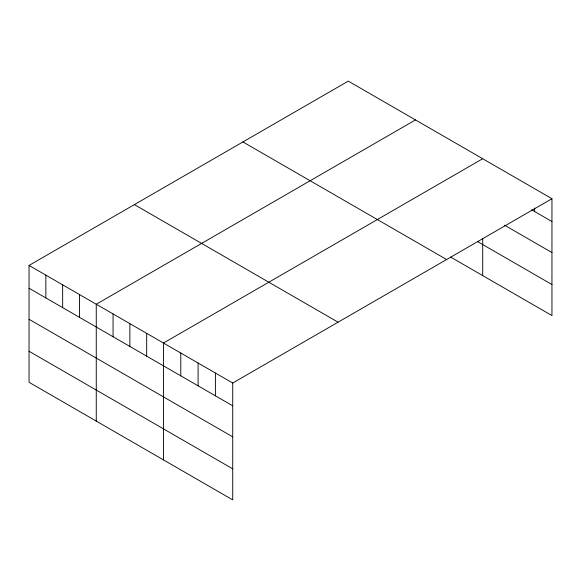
<?xml version="1.0" encoding="UTF-8"?>
<svg xmlns="http://www.w3.org/2000/svg" width="581" height="581" viewBox="0 0 581 581"><rect width="100%" height="100%" fill="white"/><g stroke="black" fill="none" stroke-linecap="round" stroke-linejoin="round"><path stroke-width="0.87" d="M551.95 198.709L232.72 383.017L232.72 499.878L29.05 382.291L29.05 265.43L348.28 81.122L551.95 198.709L551.95 315.57L450.624 257.071M415.488 119.926L96.264 304.233L96.264 421.094M482.702 158.729L163.472 343.037L163.472 459.898M531.63 209.785L551.95 221.521M504.533 225.181L551.95 252.561M477.357 241.471L551.95 284.537M242.931 141.946L446.607 259.533M134.393 204.606L338.069 322.194M29.05 265.43L232.72 383.017M29.05 288.234L232.72 405.821M29.05 319.274L232.72 436.861M29.05 351.251L232.72 468.838M534.636 208.013L534.636 211.528M482.702 238.341L482.702 275.59M215.406 373.024L215.406 395.828M198.099 363.023L198.099 385.835M180.785 353.03L180.785 375.842M146.673 333.334L146.673 356.146M129.868 323.632L129.868 346.443M113.063 313.929L113.063 336.74M79.459 294.531L79.459 317.342M62.654 284.828L62.654 307.639M45.855 275.125L45.855 297.937"/></g></svg>
